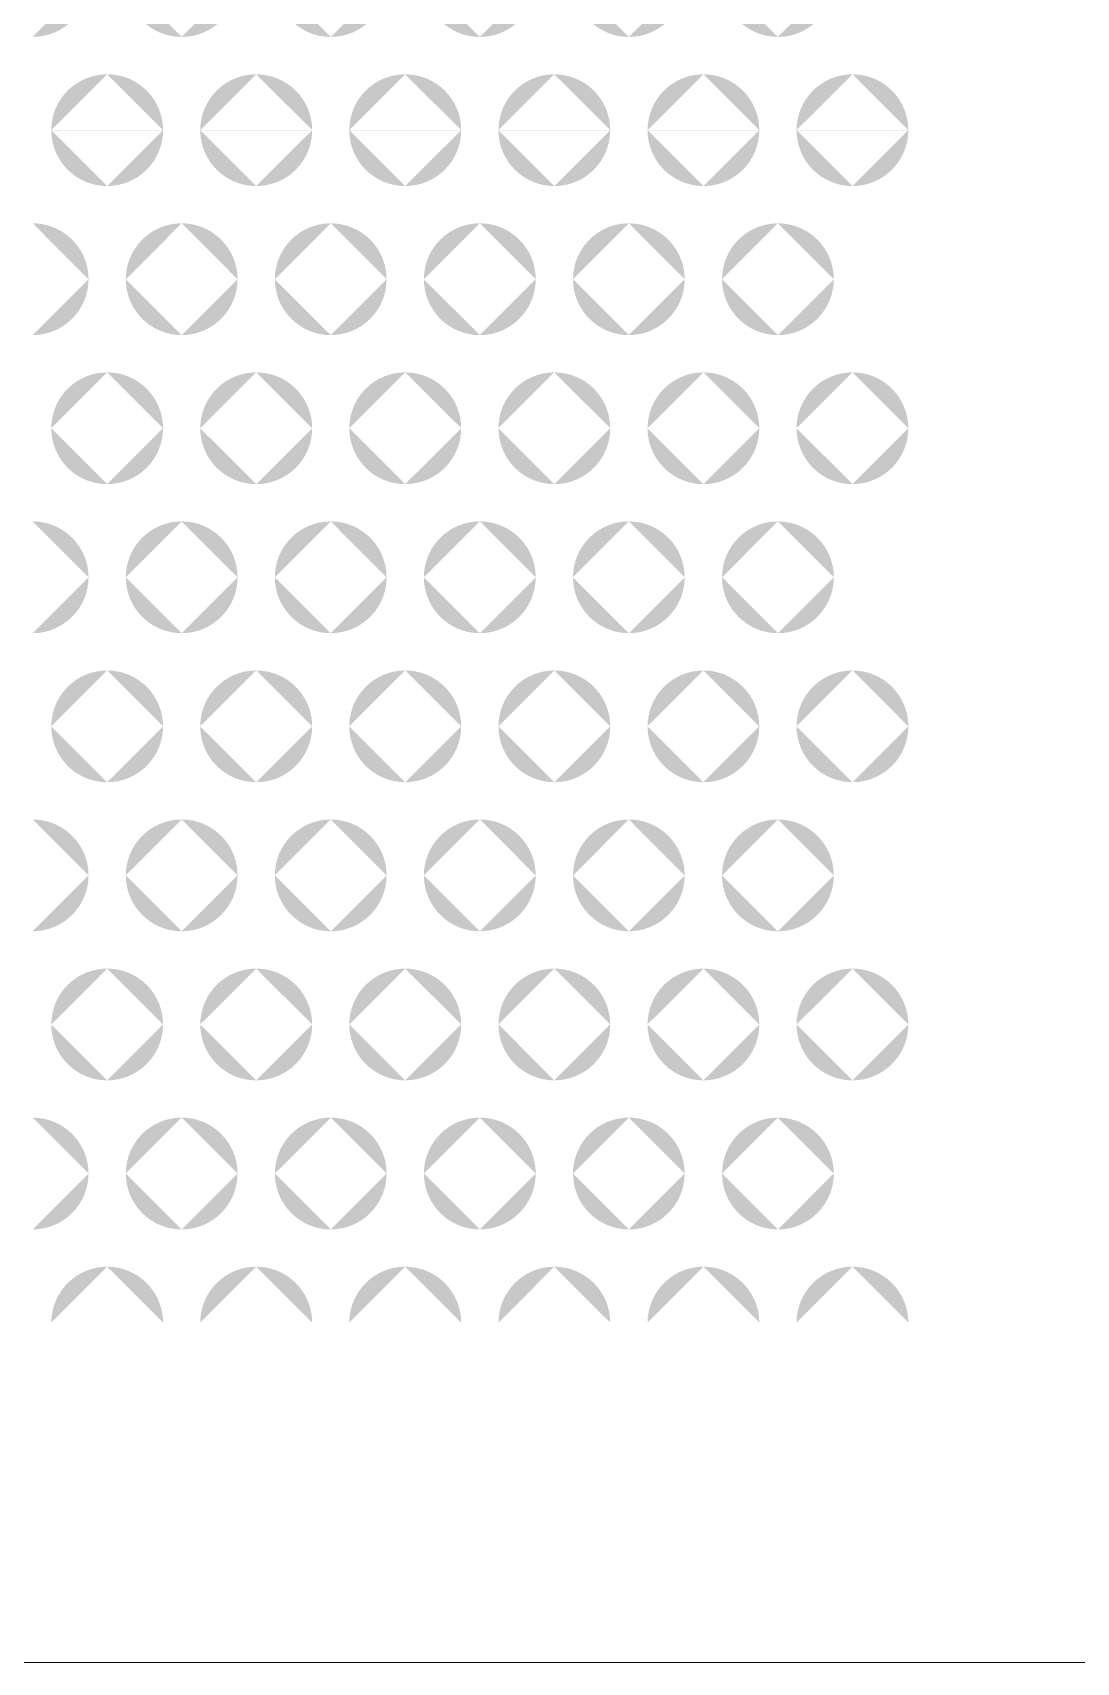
# Model space of a CAD drawing. Header units: millimetres. Extents: x 53 to 536, y 329 to 488.
# Drawn here: x 180.34 to 194.35, y 443.78 to 465.65 of the extents above; entities that cross this region are included whole.
import ezdxf

# ---------------------------------------------------------------- set-up
doc = ezdxf.new("R2010")
doc.units = ezdxf.units.MM
doc.header["$MEASUREMENT"] = 0

msp = doc.modelspace()

# ---------------------------------------------------------------- hatches: boundary and pattern name
at = {"transparency": 33554559}
h = msp.add_hatch(color=256, dxfattribs=at)
h.paths.add_polyline_path([(180.34, 465.595), (180.34, 467.095)], flags=0)
h.paths.add_polyline_path([(181.09, 466.346, 0.413592), (180.34, 467.095)], flags=0)
h.paths.add_polyline_path([(180.34, 465.595, 0.413274), (181.09, 466.346)], flags=0)
h.paths.add_polyline_path([(184.341, 467.095), (184.341, 465.595)], flags=0)
h.paths.add_polyline_path([(183.59, 466.346, 0.413977), (184.341, 465.595)], flags=0)
h.paths.add_polyline_path([(184.341, 467.095, 0.414294), (183.59, 466.346)], flags=0)
h.paths.add_polyline_path([(181.59, 466.346, 0.413759), (182.34, 465.595)], flags=0)
h.paths.add_polyline_path([(182.34, 467.095, 0.414077), (181.59, 466.346)], flags=0)
h.paths.add_polyline_path([(183.09, 466.346, 0.414077), (182.34, 467.095)], flags=0)
h.paths.add_polyline_path([(182.34, 465.595, 0.413759), (183.09, 466.346)], flags=0)
h.paths.add_polyline_path([(182.09, 464.345), (180.59, 464.345)], flags=0)
h.paths.add_polyline_path([(181.34, 465.094, 0.414563), (180.59, 464.345)], flags=0)
h.paths.add_polyline_path([(182.09, 464.345, 0.414563), (181.34, 465.094)], flags=0)
h.paths.add_polyline_path([(184.091, 464.345), (182.589, 464.345)], flags=0)
h.paths.add_polyline_path([(183.34, 465.094, 0.41381), (182.589, 464.345)], flags=0)
h.paths.add_polyline_path([(184.091, 464.345, 0.414779), (183.34, 465.094)], flags=0)
h.paths.add_polyline_path([(180.59, 468.346), (180.59, 468.347), (182.09, 468.347), (182.09, 468.346)], flags=0)
h.paths.add_polyline_path([(181.34, 467.596, 0.414027), (182.09, 468.346)], flags=0)
h.paths.add_polyline_path([(180.59, 468.346, 0.414027), (181.34, 467.596)], flags=0)
h.paths.add_polyline_path([(182.589, 468.346), (182.589, 468.347), (184.091, 468.347), (184.091, 468.346)], flags=0)
h.paths.add_polyline_path([(183.34, 467.596, 0.414244), (184.091, 468.346)], flags=0)
h.paths.add_polyline_path([(182.589, 468.346, 0.413275), (183.34, 467.596)], flags=0)
h = msp.add_hatch(color=256, dxfattribs=at)
h.paths.add_polyline_path([(184.34, 465.595), (184.34, 467.095)], flags=0)
h.paths.add_polyline_path([(185.09, 466.346, 0.414077), (184.34, 467.095)], flags=0)
h.paths.add_polyline_path([(184.34, 465.595, 0.413759), (185.09, 466.346)], flags=0)
h.paths.add_polyline_path([(188.34, 467.095), (188.34, 465.595)], flags=0)
h.paths.add_polyline_path([(187.591, 466.346, 0.413759), (188.34, 465.595)], flags=0)
h.paths.add_polyline_path([(188.34, 467.095, 0.414077), (187.591, 466.346)], flags=0)
h.paths.add_polyline_path([(185.59, 466.346, 0.413977), (186.341, 465.595)], flags=0)
h.paths.add_polyline_path([(186.341, 467.095, 0.414294), (185.59, 466.346)], flags=0)
h.paths.add_polyline_path([(187.091, 466.346, 0.413592), (186.341, 467.095)], flags=0)
h.paths.add_polyline_path([(186.341, 465.595, 0.413274), (187.091, 466.346)], flags=0)
h.paths.add_polyline_path([(186.091, 464.345), (184.589, 464.345)], flags=0)
h.paths.add_polyline_path([(185.339, 465.094, 0.414078), (184.589, 464.345)], flags=0)
h.paths.add_polyline_path([(186.091, 464.345, 0.41451), (185.339, 465.094)], flags=0)
h.paths.add_polyline_path([(188.091, 464.345), (186.591, 464.345)], flags=0)
h.paths.add_polyline_path([(187.34, 465.094, 0.414078), (186.591, 464.345)], flags=0)
h.paths.add_polyline_path([(188.091, 464.345, 0.414779), (187.34, 465.094)], flags=0)
h.paths.add_polyline_path([(184.589, 468.346), (184.589, 468.347), (186.091, 468.347), (186.091, 468.346)], flags=0)
h.paths.add_polyline_path([(185.339, 467.596, 0.413976), (186.091, 468.346)], flags=0)
h.paths.add_polyline_path([(184.589, 468.346, 0.413542), (185.339, 467.596)], flags=0)
h.paths.add_polyline_path([(186.591, 468.346), (186.591, 468.347), (188.091, 468.347), (188.091, 468.346)], flags=0)
h.paths.add_polyline_path([(187.34, 467.596, 0.414244), (188.091, 468.346)], flags=0)
h.paths.add_polyline_path([(186.591, 468.346, 0.413542), (187.34, 467.596)], flags=0)
h = msp.add_hatch(color=256, dxfattribs=at)
h.paths.add_polyline_path([(188.34, 465.595), (188.34, 467.095)], flags=0)
h.paths.add_polyline_path([(189.09, 466.346, 0.414077), (188.34, 467.095)], flags=0)
h.paths.add_polyline_path([(188.34, 465.595, 0.413759), (189.09, 466.346)], flags=0)
h.paths.add_polyline_path([(189.591, 466.346, 0.413492), (190.341, 465.595)], flags=0)
h.paths.add_polyline_path([(190.341, 467.095, 0.413809), (189.591, 466.346)], flags=0)
h.paths.add_polyline_path([(191.091, 466.346, 0.413592), (190.341, 467.095)], flags=0)
h.paths.add_polyline_path([(190.341, 465.595, 0.413274), (191.091, 466.346)], flags=0)
h.paths.add_polyline_path([(190.091, 464.345), (188.592, 464.345)], flags=0)
h.paths.add_polyline_path([(189.341, 465.094, 0.414563), (188.592, 464.345)], flags=0)
h.paths.add_polyline_path([(190.091, 464.345, 0.414078), (189.341, 465.094)], flags=0)
h.paths.add_polyline_path([(192.091, 464.345), (190.591, 464.345)], flags=0)
h.paths.add_polyline_path([(191.342, 465.094, 0.414779), (190.591, 464.345)], flags=0)
h.paths.add_polyline_path([(192.091, 464.345, 0.414563), (191.342, 465.094)], flags=0)
h.paths.add_polyline_path([(188.592, 468.346), (188.592, 468.347), (190.091, 468.347), (190.091, 468.346)], flags=0)
h.paths.add_polyline_path([(189.341, 467.596, 0.413542), (190.091, 468.346)], flags=0)
h.paths.add_polyline_path([(188.592, 468.346, 0.414027), (189.341, 467.596)], flags=0)
h.paths.add_polyline_path([(190.591, 468.346), (190.591, 468.347), (192.091, 468.347), (192.091, 468.346)], flags=0)
h.paths.add_polyline_path([(191.342, 467.596, 0.414027), (192.091, 468.346)], flags=0)
h.paths.add_polyline_path([(190.591, 468.346, 0.414244), (191.342, 467.596)], flags=0)
h = msp.add_hatch(color=256, dxfattribs=at)
h.paths.add_polyline_path([(180.34, 461.593), (180.34, 463.094)], flags=0)
h.paths.add_polyline_path([(181.09, 462.343, 0.414027), (180.34, 463.094)], flags=0)
h.paths.add_polyline_path([(180.34, 461.593, 0.41284), (181.09, 462.343)], flags=0)
h.paths.add_polyline_path([(184.341, 463.094), (184.341, 461.593)], flags=0)
h.paths.add_polyline_path([(183.59, 462.343, 0.413542), (184.341, 461.593)], flags=0)
h.paths.add_polyline_path([(184.341, 463.094, 0.414729), (183.59, 462.343)], flags=0)
h.paths.add_polyline_path([(181.59, 462.343, 0.413325), (182.34, 461.593)], flags=0)
h.paths.add_polyline_path([(182.34, 463.094, 0.414512), (181.59, 462.343)], flags=0)
h.paths.add_polyline_path([(183.09, 462.343, 0.414512), (182.34, 463.094)], flags=0)
h.paths.add_polyline_path([(182.34, 461.593, 0.413325), (183.09, 462.343)], flags=0)
h.paths.add_polyline_path([(182.09, 460.344), (180.59, 460.344)], flags=0)
h.paths.add_polyline_path([(181.34, 461.093, 0.414563), (180.59, 460.344)], flags=0)
h.paths.add_polyline_path([(182.09, 460.344, 0.414563), (181.34, 461.093)], flags=0)
h.paths.add_polyline_path([(184.091, 460.344), (182.589, 460.344)], flags=0)
h.paths.add_polyline_path([(183.34, 461.093, 0.41381), (182.589, 460.344)], flags=0)
h.paths.add_polyline_path([(184.091, 460.344, 0.414779), (183.34, 461.093)], flags=0)
h.paths.add_polyline_path([(180.59, 464.344), (180.59, 464.345), (182.09, 464.345), (182.09, 464.344)], flags=0)
h.paths.add_polyline_path([(181.34, 463.594, 0.41478), (182.09, 464.344)], flags=0)
h.paths.add_polyline_path([(180.59, 464.344, 0.41478), (181.34, 463.594)], flags=0)
h.paths.add_polyline_path([(182.589, 464.344), (182.589, 464.345), (184.091, 464.345), (184.091, 464.344)], flags=0)
h.paths.add_polyline_path([(183.34, 463.594, 0.414997), (184.091, 464.344)], flags=0)
h.paths.add_polyline_path([(182.589, 464.344, 0.414028), (183.34, 463.594)], flags=0)
h = msp.add_hatch(color=256, dxfattribs=at)
h.paths.add_polyline_path([(184.34, 461.593), (184.34, 463.094)], flags=0)
h.paths.add_polyline_path([(185.09, 462.343, 0.414512), (184.34, 463.094)], flags=0)
h.paths.add_polyline_path([(184.34, 461.593, 0.413325), (185.09, 462.343)], flags=0)
h.paths.add_polyline_path([(188.34, 463.094), (188.34, 461.593)], flags=0)
h.paths.add_polyline_path([(187.591, 462.343, 0.413325), (188.34, 461.593)], flags=0)
h.paths.add_polyline_path([(188.34, 463.094, 0.414512), (187.591, 462.343)], flags=0)
h.paths.add_polyline_path([(185.59, 462.343, 0.413542), (186.341, 461.593)], flags=0)
h.paths.add_polyline_path([(186.341, 463.094, 0.414729), (185.59, 462.343)], flags=0)
h.paths.add_polyline_path([(187.091, 462.343, 0.414027), (186.341, 463.094)], flags=0)
h.paths.add_polyline_path([(186.341, 461.593, 0.41284), (187.091, 462.343)], flags=0)
h.paths.add_polyline_path([(186.091, 460.344), (184.589, 460.344)], flags=0)
h.paths.add_polyline_path([(185.339, 461.093, 0.414078), (184.589, 460.344)], flags=0)
h.paths.add_polyline_path([(186.091, 460.344, 0.41451), (185.339, 461.093)], flags=0)
h.paths.add_polyline_path([(188.091, 460.344), (186.591, 460.344)], flags=0)
h.paths.add_polyline_path([(187.34, 461.093, 0.414078), (186.591, 460.344)], flags=0)
h.paths.add_polyline_path([(188.091, 460.344, 0.414779), (187.34, 461.093)], flags=0)
h.paths.add_polyline_path([(184.589, 464.344), (184.589, 464.345), (186.091, 464.345), (186.091, 464.344)], flags=0)
h.paths.add_polyline_path([(185.339, 463.594, 0.414728), (186.091, 464.344)], flags=0)
h.paths.add_polyline_path([(184.589, 464.344, 0.414295), (185.339, 463.594)], flags=0)
h.paths.add_polyline_path([(186.591, 464.344), (186.591, 464.345), (188.091, 464.345), (188.091, 464.344)], flags=0)
h.paths.add_polyline_path([(187.34, 463.594, 0.414997), (188.091, 464.344)], flags=0)
h.paths.add_polyline_path([(186.591, 464.344, 0.414295), (187.34, 463.594)], flags=0)
h = msp.add_hatch(color=256, dxfattribs=at)
h.paths.add_polyline_path([(188.34, 461.593), (188.34, 463.094)], flags=0)
h.paths.add_polyline_path([(189.09, 462.343, 0.414512), (188.34, 463.094)], flags=0)
h.paths.add_polyline_path([(188.34, 461.593, 0.413325), (189.09, 462.343)], flags=0)
h.paths.add_polyline_path([(189.591, 462.343, 0.413057), (190.341, 461.593)], flags=0)
h.paths.add_polyline_path([(190.341, 463.094, 0.414244), (189.591, 462.343)], flags=0)
h.paths.add_polyline_path([(191.091, 462.343, 0.414027), (190.341, 463.094)], flags=0)
h.paths.add_polyline_path([(190.341, 461.593, 0.41284), (191.091, 462.343)], flags=0)
h.paths.add_polyline_path([(190.091, 460.344), (188.592, 460.344)], flags=0)
h.paths.add_polyline_path([(189.341, 461.093, 0.414563), (188.592, 460.344)], flags=0)
h.paths.add_polyline_path([(190.091, 460.344, 0.414078), (189.341, 461.093)], flags=0)
h.paths.add_polyline_path([(192.091, 460.344), (190.591, 460.344)], flags=0)
h.paths.add_polyline_path([(191.342, 461.093, 0.414779), (190.591, 460.344)], flags=0)
h.paths.add_polyline_path([(192.091, 460.344, 0.414563), (191.342, 461.093)], flags=0)
h.paths.add_polyline_path([(188.592, 464.344), (188.592, 464.345), (190.091, 464.345), (190.091, 464.344)], flags=0)
h.paths.add_polyline_path([(189.341, 463.594, 0.414295), (190.091, 464.344)], flags=0)
h.paths.add_polyline_path([(188.592, 464.344, 0.41478), (189.341, 463.594)], flags=0)
h.paths.add_polyline_path([(190.591, 464.344), (190.591, 464.345), (192.091, 464.345), (192.091, 464.344)], flags=0)
h.paths.add_polyline_path([(191.342, 463.594, 0.41478), (192.091, 464.344)], flags=0)
h.paths.add_polyline_path([(190.591, 464.344, 0.414997), (191.342, 463.594)], flags=0)
h = msp.add_hatch(color=256, dxfattribs=at)
h.paths.add_polyline_path([(180.34, 457.592), (180.34, 459.093)], flags=0)
h.paths.add_polyline_path([(181.09, 458.342, 0.414027), (180.34, 459.093)], flags=0)
h.paths.add_polyline_path([(180.34, 457.592, 0.41284), (181.09, 458.342)], flags=0)
h.paths.add_polyline_path([(184.341, 459.093), (184.341, 457.592)], flags=0)
h.paths.add_polyline_path([(183.59, 458.342, 0.413542), (184.341, 457.592)], flags=0)
h.paths.add_polyline_path([(184.341, 459.093, 0.414729), (183.59, 458.342)], flags=0)
h.paths.add_polyline_path([(181.59, 458.342, 0.413325), (182.34, 457.592)], flags=0)
h.paths.add_polyline_path([(182.34, 459.093, 0.414512), (181.59, 458.342)], flags=0)
h.paths.add_polyline_path([(183.09, 458.342, 0.414512), (182.34, 459.093)], flags=0)
h.paths.add_polyline_path([(182.34, 457.592, 0.413325), (183.09, 458.342)], flags=0)
h.paths.add_polyline_path([(182.09, 456.342), (180.59, 456.342)], flags=0)
h.paths.add_polyline_path([(181.34, 457.092, 0.41478), (180.59, 456.342)], flags=0)
h.paths.add_polyline_path([(182.09, 456.342, 0.41478), (181.34, 457.092)], flags=0)
h.paths.add_polyline_path([(184.091, 456.342), (182.589, 456.342)], flags=0)
h.paths.add_polyline_path([(183.34, 457.092, 0.414028), (182.589, 456.342)], flags=0)
h.paths.add_polyline_path([(184.091, 456.342, 0.414997), (183.34, 457.092)], flags=0)
h.paths.add_polyline_path([(180.59, 460.343), (180.59, 460.344), (182.09, 460.344), (182.09, 460.343)], flags=0)
h.paths.add_polyline_path([(181.34, 459.593, 0.41478), (182.09, 460.343)], flags=0)
h.paths.add_polyline_path([(180.59, 460.343, 0.41478), (181.34, 459.593)], flags=0)
h.paths.add_polyline_path([(182.589, 460.343), (182.589, 460.344), (184.091, 460.344), (184.091, 460.343)], flags=0)
h.paths.add_polyline_path([(183.34, 459.593, 0.414997), (184.091, 460.343)], flags=0)
h.paths.add_polyline_path([(182.589, 460.343, 0.414028), (183.34, 459.593)], flags=0)
h = msp.add_hatch(color=256, dxfattribs=at)
h.paths.add_polyline_path([(184.34, 457.592), (184.34, 459.093)], flags=0)
h.paths.add_polyline_path([(185.09, 458.342, 0.414512), (184.34, 459.093)], flags=0)
h.paths.add_polyline_path([(184.34, 457.592, 0.413325), (185.09, 458.342)], flags=0)
h.paths.add_polyline_path([(188.34, 459.093), (188.34, 457.592)], flags=0)
h.paths.add_polyline_path([(187.591, 458.342, 0.413325), (188.34, 457.592)], flags=0)
h.paths.add_polyline_path([(188.34, 459.093, 0.414512), (187.591, 458.342)], flags=0)
h.paths.add_polyline_path([(185.59, 458.342, 0.413542), (186.341, 457.592)], flags=0)
h.paths.add_polyline_path([(186.341, 459.093, 0.414729), (185.59, 458.342)], flags=0)
h.paths.add_polyline_path([(187.091, 458.342, 0.414027), (186.341, 459.093)], flags=0)
h.paths.add_polyline_path([(186.341, 457.592, 0.41284), (187.091, 458.342)], flags=0)
h.paths.add_polyline_path([(186.091, 456.342), (184.589, 456.342)], flags=0)
h.paths.add_polyline_path([(185.339, 457.092, 0.414295), (184.589, 456.342)], flags=0)
h.paths.add_polyline_path([(186.091, 456.342, 0.414728), (185.339, 457.092)], flags=0)
h.paths.add_polyline_path([(188.091, 456.342), (186.591, 456.342)], flags=0)
h.paths.add_polyline_path([(187.34, 457.092, 0.414295), (186.591, 456.342)], flags=0)
h.paths.add_polyline_path([(188.091, 456.342, 0.414997), (187.34, 457.092)], flags=0)
h.paths.add_polyline_path([(184.589, 460.343), (184.589, 460.344), (186.091, 460.344), (186.091, 460.343)], flags=0)
h.paths.add_polyline_path([(185.339, 459.593, 0.414728), (186.091, 460.343)], flags=0)
h.paths.add_polyline_path([(184.589, 460.343, 0.414295), (185.339, 459.593)], flags=0)
h.paths.add_polyline_path([(186.591, 460.343), (186.591, 460.344), (188.091, 460.344), (188.091, 460.343)], flags=0)
h.paths.add_polyline_path([(187.34, 459.593, 0.414997), (188.091, 460.343)], flags=0)
h.paths.add_polyline_path([(186.591, 460.343, 0.414295), (187.34, 459.593)], flags=0)
h = msp.add_hatch(color=256, dxfattribs=at)
h.paths.add_polyline_path([(188.34, 457.592), (188.34, 459.093)], flags=0)
h.paths.add_polyline_path([(189.09, 458.342, 0.414512), (188.34, 459.093)], flags=0)
h.paths.add_polyline_path([(188.34, 457.592, 0.413325), (189.09, 458.342)], flags=0)
h.paths.add_polyline_path([(189.591, 458.342, 0.413057), (190.341, 457.592)], flags=0)
h.paths.add_polyline_path([(190.341, 459.093, 0.414244), (189.591, 458.342)], flags=0)
h.paths.add_polyline_path([(191.091, 458.342, 0.414027), (190.341, 459.093)], flags=0)
h.paths.add_polyline_path([(190.341, 457.592, 0.41284), (191.091, 458.342)], flags=0)
h.paths.add_polyline_path([(190.091, 456.342), (188.592, 456.342)], flags=0)
h.paths.add_polyline_path([(189.341, 457.092, 0.41478), (188.592, 456.342)], flags=0)
h.paths.add_polyline_path([(190.091, 456.342, 0.414295), (189.341, 457.092)], flags=0)
h.paths.add_polyline_path([(192.091, 456.342), (190.591, 456.342)], flags=0)
h.paths.add_polyline_path([(191.342, 457.092, 0.414997), (190.591, 456.342)], flags=0)
h.paths.add_polyline_path([(192.091, 456.342, 0.41478), (191.342, 457.092)], flags=0)
h.paths.add_polyline_path([(188.592, 460.343), (188.592, 460.344), (190.091, 460.344), (190.091, 460.343)], flags=0)
h.paths.add_polyline_path([(189.341, 459.593, 0.414295), (190.091, 460.343)], flags=0)
h.paths.add_polyline_path([(188.592, 460.343, 0.41478), (189.341, 459.593)], flags=0)
h.paths.add_polyline_path([(190.591, 460.343), (190.591, 460.344), (192.091, 460.344), (192.091, 460.343)], flags=0)
h.paths.add_polyline_path([(191.342, 459.593, 0.41478), (192.091, 460.343)], flags=0)
h.paths.add_polyline_path([(190.591, 460.343, 0.414997), (191.342, 459.593)], flags=0)
h = msp.add_hatch(color=256, dxfattribs=at)
h.paths.add_polyline_path([(180.34, 453.591), (180.34, 455.092)], flags=0)
h.paths.add_polyline_path([(181.09, 454.341, 0.414027), (180.34, 455.092)], flags=0)
h.paths.add_polyline_path([(180.34, 453.591, 0.413325), (181.09, 454.341)], flags=0)
h.paths.add_polyline_path([(184.341, 455.092), (184.341, 453.591)], flags=0)
h.paths.add_polyline_path([(183.59, 454.341, 0.414027), (184.341, 453.591)], flags=0)
h.paths.add_polyline_path([(184.341, 455.092, 0.414729), (183.59, 454.341)], flags=0)
h.paths.add_polyline_path([(181.59, 454.341, 0.41381), (182.34, 453.591)], flags=0)
h.paths.add_polyline_path([(182.34, 455.092, 0.414512), (181.59, 454.341)], flags=0)
h.paths.add_polyline_path([(183.09, 454.341, 0.414512), (182.34, 455.092)], flags=0)
h.paths.add_polyline_path([(182.34, 453.591, 0.41381), (183.09, 454.341)], flags=0)
h.paths.add_polyline_path([(182.09, 452.341), (180.59, 452.341)], flags=0)
h.paths.add_polyline_path([(181.34, 453.09, 0.41478), (180.59, 452.341)], flags=0)
h.paths.add_polyline_path([(182.09, 452.341, 0.41478), (181.34, 453.09)], flags=0)
h.paths.add_polyline_path([(184.091, 452.341), (182.589, 452.341)], flags=0)
h.paths.add_polyline_path([(183.34, 453.09, 0.414028), (182.589, 452.341)], flags=0)
h.paths.add_polyline_path([(184.091, 452.341, 0.414997), (183.34, 453.09)], flags=0)
h.paths.add_polyline_path([(180.59, 456.342), (182.09, 456.342)], flags=0)
h.paths.add_polyline_path([(181.34, 455.592, 0.41478), (182.09, 456.342)], flags=0)
h.paths.add_polyline_path([(180.59, 456.342, 0.41478), (181.34, 455.592)], flags=0)
h.paths.add_polyline_path([(182.589, 456.342), (184.091, 456.342)], flags=0)
h.paths.add_polyline_path([(183.34, 455.592, 0.414997), (184.091, 456.342)], flags=0)
h.paths.add_polyline_path([(182.589, 456.342, 0.414028), (183.34, 455.592)], flags=0)
h = msp.add_hatch(color=256, dxfattribs=at)
h.paths.add_polyline_path([(184.34, 453.591), (184.34, 455.092)], flags=0)
h.paths.add_polyline_path([(185.09, 454.341, 0.414512), (184.34, 455.092)], flags=0)
h.paths.add_polyline_path([(184.34, 453.591, 0.41381), (185.09, 454.341)], flags=0)
h.paths.add_polyline_path([(188.34, 455.092), (188.34, 453.591)], flags=0)
h.paths.add_polyline_path([(187.591, 454.341, 0.41381), (188.34, 453.591)], flags=0)
h.paths.add_polyline_path([(188.34, 455.092, 0.414512), (187.591, 454.341)], flags=0)
h.paths.add_polyline_path([(185.59, 454.341, 0.414027), (186.341, 453.591)], flags=0)
h.paths.add_polyline_path([(186.341, 455.092, 0.414729), (185.59, 454.341)], flags=0)
h.paths.add_polyline_path([(187.091, 454.341, 0.414027), (186.341, 455.092)], flags=0)
h.paths.add_polyline_path([(186.341, 453.591, 0.413325), (187.091, 454.341)], flags=0)
h.paths.add_polyline_path([(186.091, 452.341), (184.589, 452.341)], flags=0)
h.paths.add_polyline_path([(185.339, 453.09, 0.414295), (184.589, 452.341)], flags=0)
h.paths.add_polyline_path([(186.091, 452.341, 0.414728), (185.339, 453.09)], flags=0)
h.paths.add_polyline_path([(188.091, 452.341), (186.591, 452.341)], flags=0)
h.paths.add_polyline_path([(187.34, 453.09, 0.414295), (186.591, 452.341)], flags=0)
h.paths.add_polyline_path([(188.091, 452.341, 0.414997), (187.34, 453.09)], flags=0)
h.paths.add_polyline_path([(184.589, 456.342), (186.091, 456.342)], flags=0)
h.paths.add_polyline_path([(185.339, 455.592, 0.414728), (186.091, 456.342)], flags=0)
h.paths.add_polyline_path([(184.589, 456.342, 0.414295), (185.339, 455.592)], flags=0)
h.paths.add_polyline_path([(186.591, 456.342), (188.091, 456.342)], flags=0)
h.paths.add_polyline_path([(187.34, 455.592, 0.414997), (188.091, 456.342)], flags=0)
h.paths.add_polyline_path([(186.591, 456.342, 0.414295), (187.34, 455.592)], flags=0)
h = msp.add_hatch(color=256, dxfattribs=at)
h.paths.add_polyline_path([(188.34, 453.591), (188.34, 455.092)], flags=0)
h.paths.add_polyline_path([(189.09, 454.341, 0.414512), (188.34, 455.092)], flags=0)
h.paths.add_polyline_path([(188.34, 453.591, 0.41381), (189.09, 454.341)], flags=0)
h.paths.add_polyline_path([(189.591, 454.341, 0.413542), (190.341, 453.591)], flags=0)
h.paths.add_polyline_path([(190.341, 455.092, 0.414244), (189.591, 454.341)], flags=0)
h.paths.add_polyline_path([(191.091, 454.341, 0.414027), (190.341, 455.092)], flags=0)
h.paths.add_polyline_path([(190.341, 453.591, 0.413325), (191.091, 454.341)], flags=0)
h.paths.add_polyline_path([(190.091, 452.341), (188.592, 452.341)], flags=0)
h.paths.add_polyline_path([(189.341, 453.09, 0.41478), (188.592, 452.341)], flags=0)
h.paths.add_polyline_path([(190.091, 452.341, 0.414295), (189.341, 453.09)], flags=0)
h.paths.add_polyline_path([(192.091, 452.341), (190.591, 452.341)], flags=0)
h.paths.add_polyline_path([(191.342, 453.09, 0.414997), (190.591, 452.341)], flags=0)
h.paths.add_polyline_path([(192.091, 452.341, 0.41478), (191.342, 453.09)], flags=0)
h.paths.add_polyline_path([(188.592, 456.342), (190.091, 456.342)], flags=0)
h.paths.add_polyline_path([(189.341, 455.592, 0.414295), (190.091, 456.342)], flags=0)
h.paths.add_polyline_path([(188.592, 456.342, 0.41478), (189.341, 455.592)], flags=0)
h.paths.add_polyline_path([(190.591, 456.342), (192.091, 456.342)], flags=0)
h.paths.add_polyline_path([(191.342, 455.592, 0.41478), (192.091, 456.342)], flags=0)
h.paths.add_polyline_path([(190.591, 456.342, 0.414997), (191.342, 455.592)], flags=0)
h = msp.add_hatch(color=256, dxfattribs=at)
h.paths.add_polyline_path([(180.34, 449.589), (180.34, 451.09)], flags=0)
h.paths.add_polyline_path([(181.09, 450.34, 0.414027), (180.34, 451.09)], flags=0)
h.paths.add_polyline_path([(180.34, 449.589, 0.413057), (181.09, 450.34)], flags=0)
h.paths.add_polyline_path([(184.341, 451.09), (184.341, 449.589)], flags=0)
h.paths.add_polyline_path([(183.59, 450.34, 0.41376), (184.341, 449.589)], flags=0)
h.paths.add_polyline_path([(184.341, 451.09, 0.414729), (183.59, 450.34)], flags=0)
h.paths.add_polyline_path([(181.59, 450.34, 0.413542), (182.34, 449.589)], flags=0)
h.paths.add_polyline_path([(182.34, 451.09, 0.414512), (181.59, 450.34)], flags=0)
h.paths.add_polyline_path([(183.09, 450.34, 0.414512), (182.34, 451.09)], flags=0)
h.paths.add_polyline_path([(182.34, 449.589, 0.413542), (183.09, 450.34)], flags=0)
h.paths.add_polyline_path([(182.09, 448.339), (180.59, 448.339)], flags=0)
h.paths.add_polyline_path([(181.34, 449.089, 0.414295), (180.59, 448.339)], flags=0)
h.paths.add_polyline_path([(182.09, 448.339, 0.414295), (181.34, 449.089)], flags=0)
h.paths.add_polyline_path([(184.091, 448.339), (182.589, 448.339)], flags=0)
h.paths.add_polyline_path([(183.34, 449.089, 0.413542), (182.589, 448.339)], flags=0)
h.paths.add_polyline_path([(184.091, 448.339, 0.414512), (183.34, 449.089)], flags=0)
h.paths.add_polyline_path([(180.59, 452.341), (182.09, 452.341)], flags=0)
h.paths.add_polyline_path([(181.34, 451.59, 0.414512), (182.09, 452.341)], flags=0)
h.paths.add_polyline_path([(180.59, 452.341, 0.414512), (181.34, 451.59)], flags=0)
h.paths.add_polyline_path([(182.589, 452.341), (184.091, 452.341)], flags=0)
h.paths.add_polyline_path([(183.34, 451.59, 0.414729), (184.091, 452.341)], flags=0)
h.paths.add_polyline_path([(182.589, 452.341, 0.41376), (183.34, 451.59)], flags=0)
h = msp.add_hatch(color=256, dxfattribs=at)
h.paths.add_polyline_path([(184.34, 449.589), (184.34, 451.09)], flags=0)
h.paths.add_polyline_path([(185.09, 450.34, 0.414512), (184.34, 451.09)], flags=0)
h.paths.add_polyline_path([(184.34, 449.589, 0.413542), (185.09, 450.34)], flags=0)
h.paths.add_polyline_path([(188.34, 451.09), (188.34, 449.589)], flags=0)
h.paths.add_polyline_path([(187.591, 450.34, 0.413542), (188.34, 449.589)], flags=0)
h.paths.add_polyline_path([(188.34, 451.09, 0.414512), (187.591, 450.34)], flags=0)
h.paths.add_polyline_path([(185.59, 450.34, 0.41376), (186.341, 449.589)], flags=0)
h.paths.add_polyline_path([(186.341, 451.09, 0.414729), (185.59, 450.34)], flags=0)
h.paths.add_polyline_path([(187.091, 450.34, 0.414027), (186.341, 451.09)], flags=0)
h.paths.add_polyline_path([(186.341, 449.589, 0.413057), (187.091, 450.34)], flags=0)
h.paths.add_polyline_path([(186.091, 448.339), (184.589, 448.339)], flags=0)
h.paths.add_polyline_path([(185.339, 449.089, 0.41381), (184.589, 448.339)], flags=0)
h.paths.add_polyline_path([(186.091, 448.339, 0.414243), (185.339, 449.089)], flags=0)
h.paths.add_polyline_path([(188.091, 448.339), (186.591, 448.339)], flags=0)
h.paths.add_polyline_path([(187.34, 449.089, 0.41381), (186.591, 448.339)], flags=0)
h.paths.add_polyline_path([(188.091, 448.339, 0.414512), (187.34, 449.089)], flags=0)
h.paths.add_polyline_path([(184.589, 452.341), (186.091, 452.341)], flags=0)
h.paths.add_polyline_path([(185.339, 451.59, 0.414461), (186.091, 452.341)], flags=0)
h.paths.add_polyline_path([(184.589, 452.341, 0.414027), (185.339, 451.59)], flags=0)
h.paths.add_polyline_path([(186.591, 452.341), (188.091, 452.341)], flags=0)
h.paths.add_polyline_path([(187.34, 451.59, 0.414729), (188.091, 452.341)], flags=0)
h.paths.add_polyline_path([(186.591, 452.341, 0.414027), (187.34, 451.59)], flags=0)
h = msp.add_hatch(color=256, dxfattribs=at)
h.paths.add_polyline_path([(188.34, 449.589), (188.34, 451.09)], flags=0)
h.paths.add_polyline_path([(189.09, 450.34, 0.414512), (188.34, 451.09)], flags=0)
h.paths.add_polyline_path([(188.34, 449.589, 0.413542), (189.09, 450.34)], flags=0)
h.paths.add_polyline_path([(189.591, 450.34, 0.413275), (190.341, 449.589)], flags=0)
h.paths.add_polyline_path([(190.341, 451.09, 0.414244), (189.591, 450.34)], flags=0)
h.paths.add_polyline_path([(191.091, 450.34, 0.414027), (190.341, 451.09)], flags=0)
h.paths.add_polyline_path([(190.341, 449.589, 0.413057), (191.091, 450.34)], flags=0)
h.paths.add_polyline_path([(190.091, 448.339), (188.592, 448.339)], flags=0)
h.paths.add_polyline_path([(189.341, 449.089, 0.414295), (188.592, 448.339)], flags=0)
h.paths.add_polyline_path([(190.091, 448.339, 0.41381), (189.341, 449.089)], flags=0)
h.paths.add_polyline_path([(192.091, 448.339), (190.591, 448.339)], flags=0)
h.paths.add_polyline_path([(191.342, 449.089, 0.414512), (190.591, 448.339)], flags=0)
h.paths.add_polyline_path([(192.091, 448.339, 0.414295), (191.342, 449.089)], flags=0)
h.paths.add_polyline_path([(188.592, 452.341), (190.091, 452.341)], flags=0)
h.paths.add_polyline_path([(189.341, 451.59, 0.414027), (190.091, 452.341)], flags=0)
h.paths.add_polyline_path([(188.592, 452.341, 0.414512), (189.341, 451.59)], flags=0)
h.paths.add_polyline_path([(190.591, 452.341), (192.091, 452.341)], flags=0)
h.paths.add_polyline_path([(191.342, 451.59, 0.414512), (192.091, 452.341)], flags=0)
h.paths.add_polyline_path([(190.591, 452.341, 0.414729), (191.342, 451.59)], flags=0)

# ---------------------------------------------------------------- linework, layer by layer
at = {"lineweight": 9}
msp.add_lwpolyline([(510.817, 443.778), (75.767, 443.778), (75.767, 487.53), (510.817, 487.53)], close=True, dxfattribs=at)

doc.saveas('drawing.dxf')
